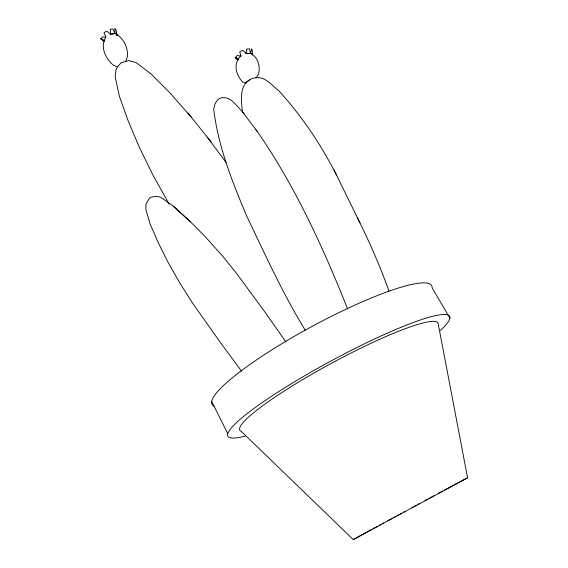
<?xml version="1.0" encoding="UTF-8"?>
<svg xmlns="http://www.w3.org/2000/svg" width="568" height="568" viewBox="0 0 568 568"><rect width="100%" height="100%" fill="white"/><g stroke="black" fill="none" stroke-linecap="round" stroke-linejoin="round"><path stroke-width="0.85" d="M252.213 54.521L252.213 53.151M252.227 55.089L252.369 50.303L251.468 48.812L250.666 53.357C258.092 57.261 260.584 66.527 258.497 74.287L256.005 77.944M125.67 61.33L127.594 56.14C127.828 46.959 123.469 37.8 115.063 33.562L110.433 34.037L106.621 31.098L103.979 32.816L105.925 36.977C99.663 46.903 105.549 58.39 113.465 65.292L117.391 66.69M250.666 53.357L246.022 53.527L246.739 48.99L249.459 48.898L250.666 53.357L245.951 53.285L242.749 50.282L239.76 51.716L240.839 55.735C232.972 63.481 235.798 74.557 242.5 81.898L246.129 83.134M336.483 174.972C320.948 144.485 301.686 115.822 278.611 90.525C271.632 85.25 264.731 75.764 254.826 77.852C238.659 81.068 240.917 100.138 242.614 112.421M246.697 81.969L249.608 80.06M467.578 477.795L353.26 539.6L241.35 431.424A112.698 15.286 -28.4 0 1 330.292 363.91A112.698 15.286 -28.4 0 1 438.318 324.442L467.578 477.795L449.629 487.337M353.26 539.6L362.689 534.389M363.413 533.991L371.38 529.646M372.885 528.829L377.564 526.288M379.119 525.443L380.681 524.591M382.236 523.746L383.798 522.901M387.688 520.785L392.36 518.257M393.922 517.413L395.477 516.568M397.032 515.723L398.587 514.878M400.142 514.04L401.697 513.195M403.252 512.357L404.806 511.512M411.807 507.728L413.355 506.89M414.91 506.052L416.458 505.215M418.012 504.377L419.56 503.539M424.992 500.607L428.08 498.938M429.628 498.108L434.257 495.608M438.12 493.528L442.72 491.05M444.261 490.227L448.862 487.749M115.063 33.562L110.561 34.293L110.242 29.316L112.883 28.897L115.063 33.562L114.793 28.4L115.971 29.721L117.072 35.798L116.404 32.511M105.655 37.19L102.183 37.034L101.061 39.121L104.597 40.797M241.386 56.033L237.09 55.572L235.535 57.574L238.716 59.448M104.214 40.619L100.422 38.432L104.292 41.492M238.368 59.249L235.031 57.276L235.983 58.738L237.978 60.236M285.967 342.071L265.178 312.393L236.316 273.052L221.896 255.323L205.864 237.353L190.5 221.847L173.361 206.177L160.929 197.416L157.442 196.351L155.362 196.4L151.429 197.06L149.625 197.983L146.104 203.663L145.791 209.28L150.215 224.31L158.358 242.919L168.071 262.352L179.999 283.297L192.296 302.723L220.711 342.965L241.599 371.238M190.5 221.847L173.361 206.177M243.949 113.735L242.813 112.244C236.821 106.28 229.72 94.409 219.539 98.378C215.989 100.699 214.086 105.243 213.738 109.361C218.105 146.487 232.276 181.668 246.64 215.911C265.199 254.521 282.779 293.77 305.328 330.285M191.693 117.654L169.534 92.435L151.5 74.337L136.121 62.537L128.794 60.577L121.275 62.636L117.888 66.42L115.993 69.481L115.212 77.063L119.45 96.574L128.254 121.019L139.096 146.75L152.764 174.738L169.008 203.919M207.313 137.172L226.114 162.519M187.958 113.004L211.204 142.014M255.841 129.603L257.176 131.364C295.168 186.105 323.036 247.265 347.637 308.978M242.813 112.244L257.176 131.364M449.906 318.151L432.127 287.855A124.832 21.044 -28.4 0 0 310.341 327.36A124.832 21.044 -28.4 0 0 214.264 406.312M357.52 217.984C369.363 241.826 380.177 266.214 389.052 291.32M211.708 401.406L227.74 433.689M333.679 169.299L360.02 223.032M245.17 436.146A126.082 17.125 -28.4 0 1 330.306 361.354A126.082 17.125 -28.4 0 1 440.335 330.526"/></g></svg>
